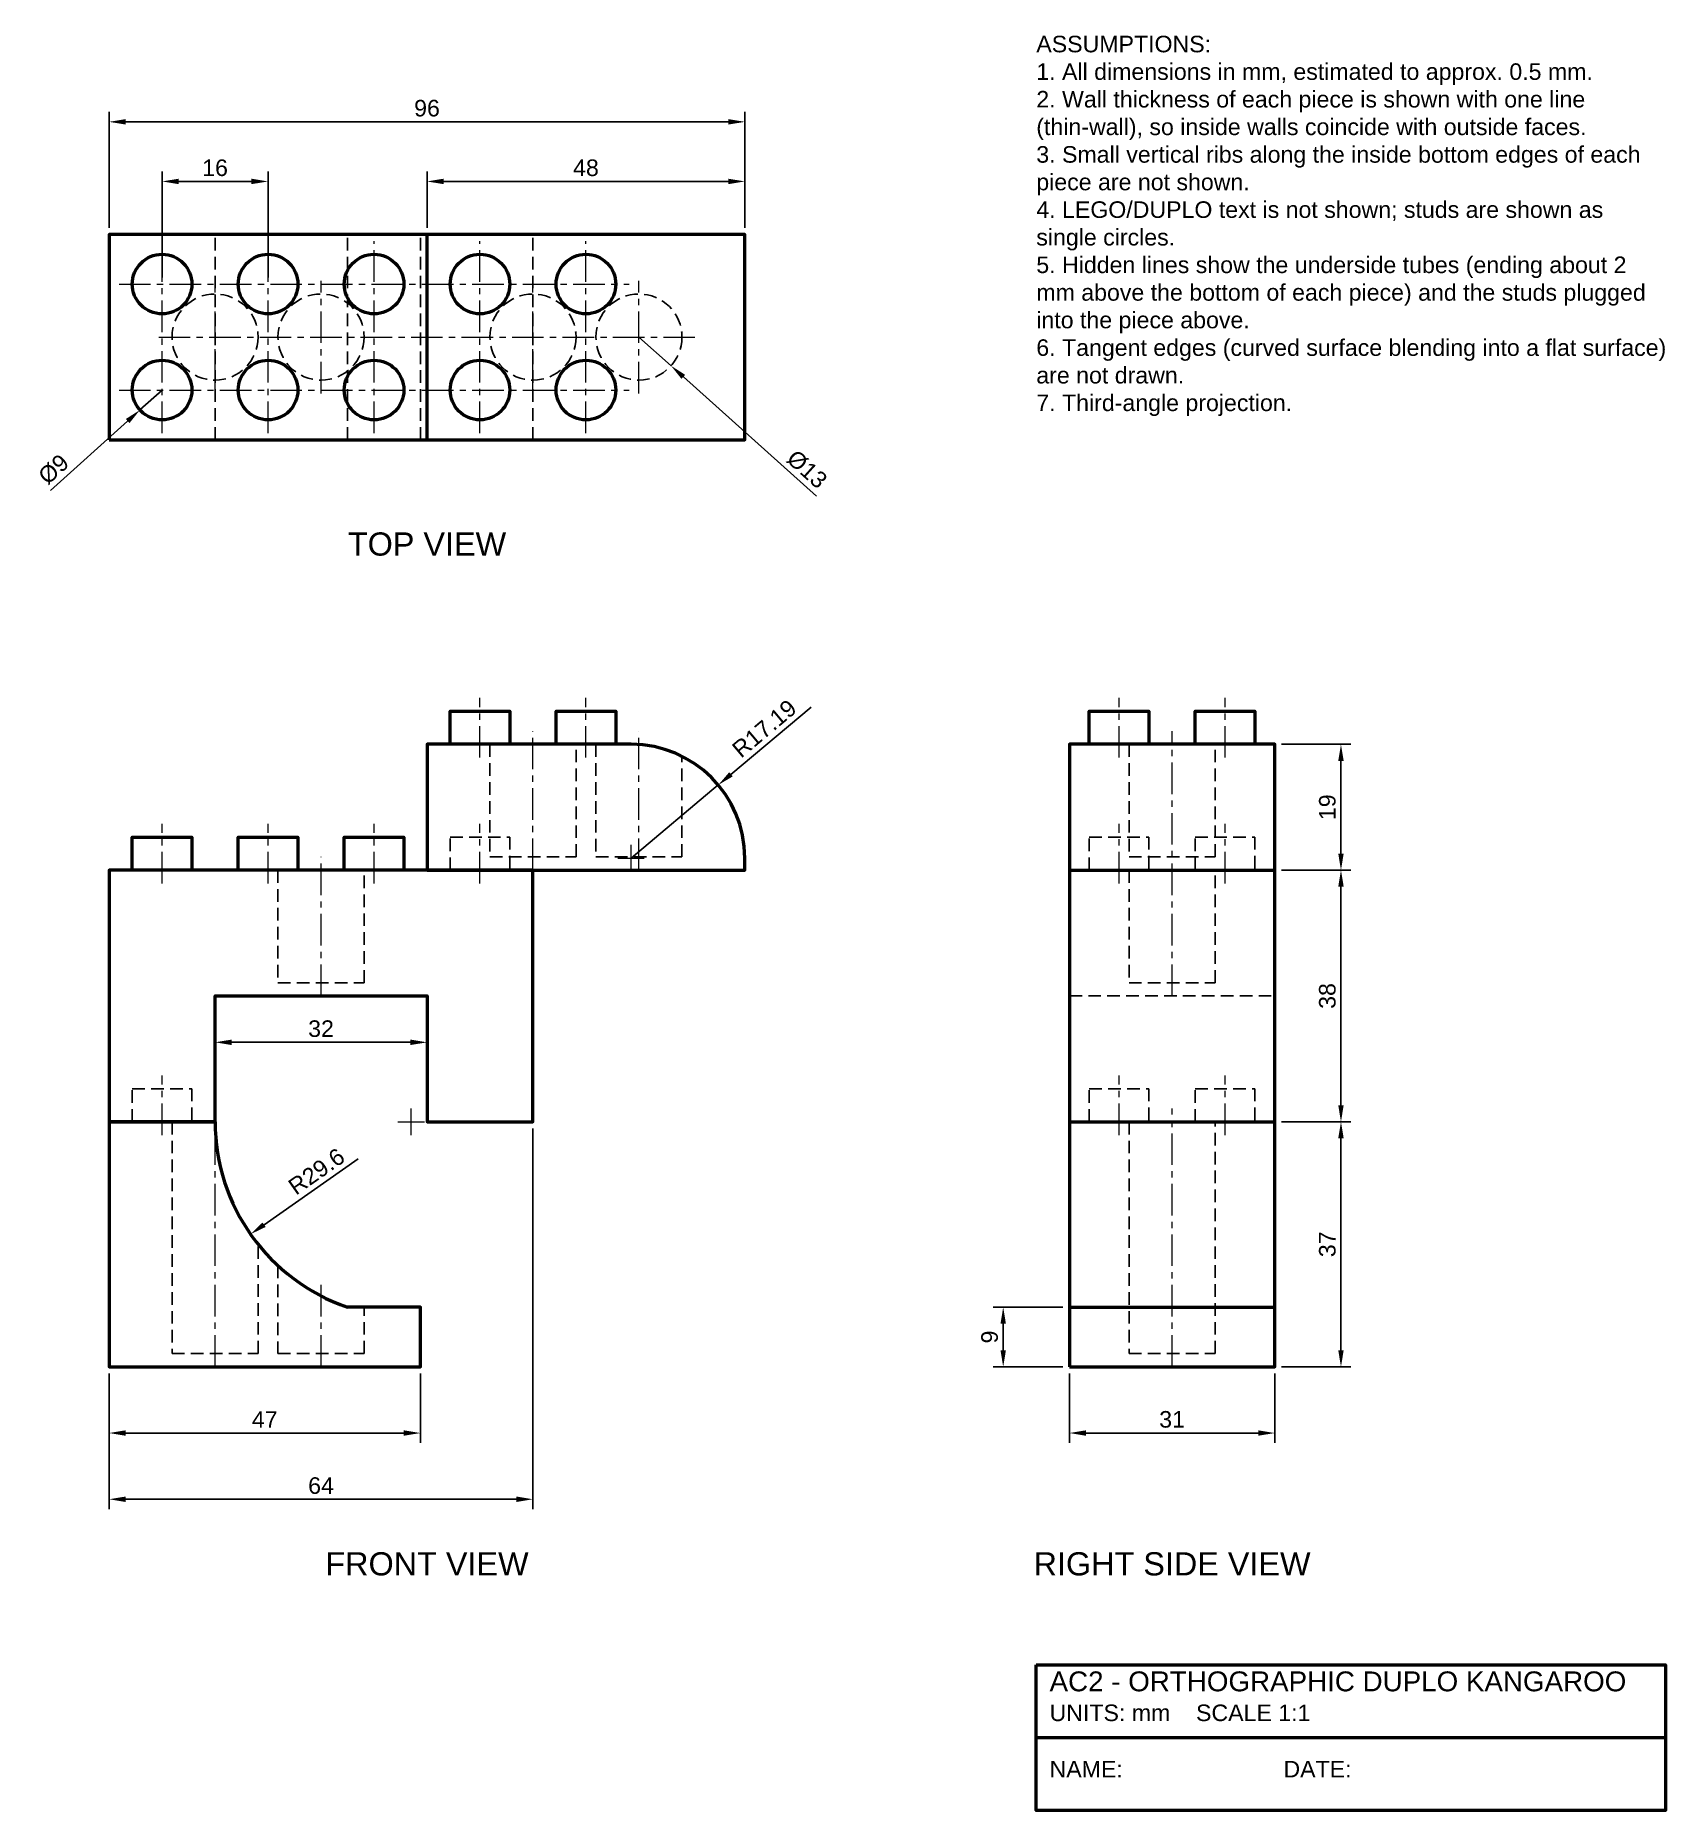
# Model space of a CAD drawing. Header units: millimetres. Extents: x -11 to 235, y -67 to 201.
import ezdxf
from ezdxf.enums import TextEntityAlignment as Align

# ---------------------------------------------------------------- set-up
doc = ezdxf.new("R2010")
doc.units = ezdxf.units.MM
doc.header["$LTSCALE"] = 0.3
doc.linetypes.add('CENTER2', pattern=[25.4, 15.875, -3.175, 3.175, -3.175])
doc.linetypes.add('HIDDEN', pattern=[9.525, 6.35, -3.175])
for name, color, linetype, lineweight in [('CENTER', 3, 'CENTER2', 18), ('DIMENSIONS', 6, 'Continuous', 18), ('HIDDEN', 1, 'HIDDEN', 25), ('TEXT', 7, 'Continuous', 25), ('VISIBLE', 7, 'Continuous', 50)]:
    doc.layers.add(name, color=color, linetype=linetype, lineweight=lineweight)
doc.styles.add('AC2', font='arial.ttf')
doc.dimstyles.new('AC2_MM', dxfattribs={"dimtxt": 2.5, "dimasz": 2.5, "dimexe": 1.5, "dimexo": 1, "dimgap": 0.8, "dimtad": 1, "dimdsep": 46, "dimtxsty": 'AC2', "dimcen": 0, "dimazin": 3, "dimtfac": 1, "dimtmove": 0, "dimatfit": 3})

msp = doc.modelspace()

# ---------------------------------------------------------------- linework, layer by layer
at = {"layer": 'CENTER'}
for p, q in [((8, 141), (8, 170)), ((24, 141), (24, 170)), ((40, 141), (40, 170)), ((56, 141), (56, 170)), ((72, 141), (72, 170)), ((16, 147), (16, 164)), ((32, 147), (32, 164)), ((64, 147), (64, 164)), ((80, 147), (80, 164)), ((1.5, 163.5), (78.5, 163.5)), ((7.5, 155.5), (88.5, 155.5)), ((1.5, 147.5), (78.5, 147.5)), ((56, 92), (56, 101)), ((72, 92), (72, 101)), ((152.5, 92), (152.5, 101)), ((168.5, 92), (168.5, 101)), ((64, 75), (64, 96)), ((80, 75), (80, 95.959)), ((160.5, 56), (160.5, 96)), ((8, 73), (8, 82)), ((24, 73), (24, 82)), ((40, 73), (40, 82)), ((56, 73), (56, 82)), ((152.5, 73), (152.5, 82)), ((168.5, 73), (168.5, 82)), ((78.81, 74.81), (78.81, 78.81)), ((32, 56), (32, 77)), ((76.81, 76.81), (80.81, 76.81)), ((8, 35), (8, 44)), ((152.5, 35), (152.5, 44)), ((168.5, 35), (168.5, 44)), ((16, 0), (16, 39)), ((45.6, 35), (45.6, 39)), ((160.5, 0), (160.5, 39)), ((43.6, 37), (47.6, 37)), ((32, 0), (32, 12.709))]:
    msp.add_line(p, q, dxfattribs=at)
at = {"layer": 'HIDDEN'}
for p, q in [((16, 140), (16, 171)), ((36, 140), (36, 171)), ((47, 140), (47, 171)), ((64, 140), (64, 171)), ((145, 56), (176, 56))]:
    msp.add_line(p, q, dxfattribs=at)
for points in [[(57.5, 94), (57.5, 77), (70.5, 77), (70.5, 94)], [(73.5, 94), (73.5, 77), (86.5, 77), (86.5, 92.184)], [(154, 94), (154, 77), (167, 77), (167, 94)], [(51.5, 75), (51.5, 80), (60.5, 80), (60.5, 75)], [(148, 75), (148, 80), (157, 80), (157, 75)], [(164, 75), (164, 80), (173, 80), (173, 75)], [(25.5, 75), (25.5, 58), (38.5, 58), (38.5, 75)], [(154, 75), (154, 58), (167, 58), (167, 75)], [(3.5, 37), (3.5, 42), (12.5, 42), (12.5, 37)], [(148, 37), (148, 42), (157, 42), (157, 37)], [(164, 37), (164, 42), (173, 42), (173, 37)], [(9.5, 37), (9.5, 2), (22.5, 2), (22.5, 18.492)], [(154, 37), (154, 2), (167, 2), (167, 37)], [(25.5, 15.271), (25.5, 2), (38.5, 2), (38.5, 9)]]:
    msp.add_lwpolyline(points, dxfattribs=at)
for centre in [(16, 155.5), (32, 155.5), (64, 155.5), (80, 155.5)]:
    msp.add_circle(centre, 6.5, dxfattribs=at)
at = {"layer": 'VISIBLE'}
for p, q in [((48, 140), (48, 171)), ((145, 75), (176, 75)), ((0, 37), (16, 37)), ((145, 37), (176, 37)), ((145, 9), (176, 9)), ((140, -56), (235, -56))]:
    msp.add_line(p, q, dxfattribs=at)
for points in [[(0, 140), (96, 140), (96, 171), (0, 171)], [(145, 0), (176, 0), (176, 94), (145, 94)], [(140, -45), (235, -45), (235, -67), (140, -67)]]:
    msp.add_lwpolyline(points, close=True, dxfattribs=at)
for points in [[(51.5, 94), (51.5, 99), (60.5, 99), (60.5, 94)], [(67.5, 94), (67.5, 99), (76.5, 99), (76.5, 94)], [(148, 94), (148, 99), (157, 99), (157, 94)], [(164, 94), (164, 99), (173, 99), (173, 94)], [(78.81, 94), (48, 94), (48, 75), (96, 75), (96, 76.81)], [(3.5, 75), (3.5, 80), (12.5, 80), (12.5, 75)], [(19.5, 75), (19.5, 80), (28.5, 80), (28.5, 75)], [(35.5, 75), (35.5, 80), (44.5, 80), (44.5, 75)], [(16, 37), (16, 56), (48, 56), (48, 37), (64, 37), (64, 75), (0, 75), (0, 37)], [(16, 37), (0, 37), (0, 0), (47, 0), (47, 9), (36, 9)]]:
    msp.add_lwpolyline(points, dxfattribs=at)
for centre in [(8, 163.5), (24, 163.5), (40, 163.5), (56, 163.5), (72, 163.5), (8, 147.5), (24, 147.5), (40, 147.5), (56, 147.5), (72, 147.5)]:
    msp.add_circle(centre, 4.5, dxfattribs=at)
for centre, radius, start, end in [((78.81, 76.81), 17.19, 0, 90), ((45.6, 37), 29.6, 180, 251.07536)]:
    msp.add_arc(centre, radius, start, end, dxfattribs=at)

# ---------------------------------------------------------------- texts
at = {"layer": 'TEXT', "style": 'AC2'}
for s, p in [('TOP VIEW', (48, 126)), ('FRONT VIEW', (48, -28)), ('RIGHT SIDE VIEW', (160.5, -28))]:
    msp.add_text(s, height=3.5, dxfattribs=at).set_placement(p, align=Align.TOP_CENTER)
for s, height, p in [('AC2 - ORTHOGRAPHIC DUPLO KANGAROO', 3, (142, -49)), ('UNITS: mm    SCALE 1:1', 2.5, (142, -53.5)), ('NAME:                         DATE:', 2.5, (142, -62))]:
    msp.add_text(s, height=height, dxfattribs=at).set_placement(p)
at = {"layer": 'TEXT', "insert": (140, 201), "char_height": 2.5, "width": 95, "attachment_point": 1, "style": 'AC2'}
msp.add_mtext('ASSUMPTIONS:\\P1. All dimensions in mm, estimated to approx. 0.5 mm.\\P2. Wall thickness of each piece is shown with one line (thin-wall), so inside walls coincide with outside faces.\\P3. Small vertical ribs along the inside bottom edges of each piece are not shown.\\P4. LEGO/DUPLO text is not shown; studs are shown as single circles.\\P5. Hidden lines show the underside tubes (ending about 2 mm above the bottom of each piece) and the studs plugged into the piece above.\\P6. Tangent edges (curved surface blending into a flat surface) are not drawn.\\P7. Third-angle projection.', dxfattribs=at)

# ---------------------------------------------------------------- dimensions: what is measured, and where the dimension line sits
at = {"layer": 'DIMENSIONS'}
for base, p1, p2 in [((0, 188), (0, 171), (96, 171)), ((8, 179), (8, 163.5), (24, 163.5)), ((48, 179), (48, 171), (96, 171)), ((16, 49), (16, 37), (48, 37)), ((0, -20), (0, 0), (64, 37)), ((0, -10), (0, 0), (47, 0)), ((145, -10), (145, 0), (176, 0))]:
    msp.add_linear_dim(base=base, p1=p1, p2=p2, dimstyle='AC2_MM', dxfattribs=at).render()
for center, radius, location in [((80, 155.5), 6.5, (104, 134)), ((8, 147.5), 4.5, (-7, 134))]:
    msp.add_diameter_dim(center=center, radius=radius, location=location, dimstyle='AC2_MM', override={"dimtmove": 0}, dxfattribs=at).render()
msp.add_radius_dim(center=(78.81, 76.81), mpoint=(91.978, 87.86), dimstyle='AC2_MM', override={"dimdec": 2}, dxfattribs=at).render()
for base, p1, p2 in [((186, 75), (176, 75), (176, 94)), ((186, 37), (176, 37), (176, 75)), ((186, 0), (176, 0), (176, 37)), ((135, 0), (145, 0), (145, 9))]:
    msp.add_linear_dim(base=base, p1=p1, p2=p2, angle=90, dimstyle='AC2_MM', dxfattribs=at).render()
msp.add_radius_dim(center=(45.6, 37), radius=29.6, location=(32.494, 27.823), dimstyle='AC2_MM', override={"dimtmove": 0}, dxfattribs=at).render()

doc.saveas('drawing.dxf')
